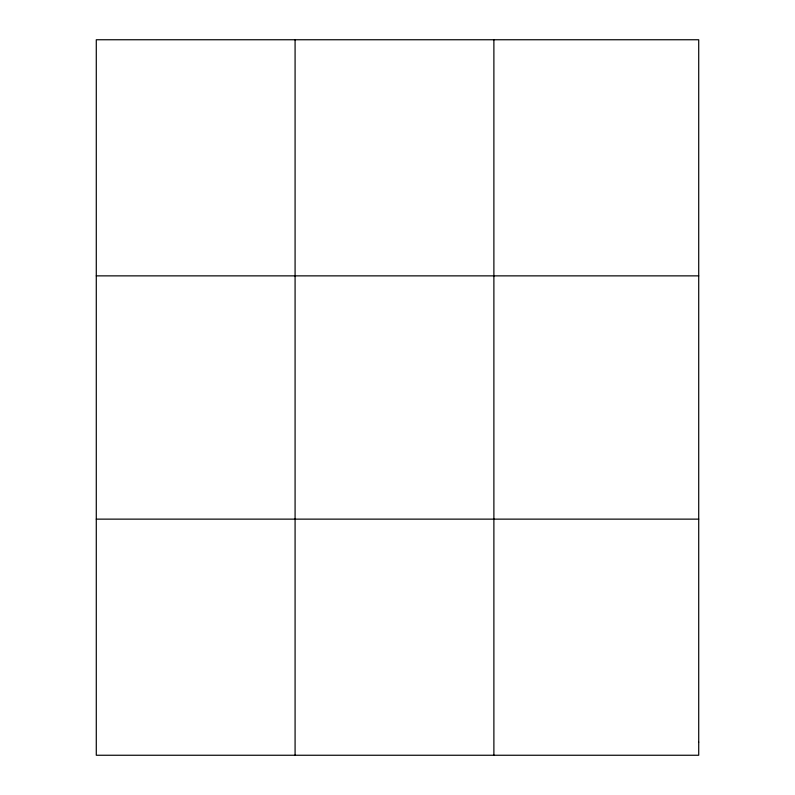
<?xml version="1.0" encoding="UTF-8"?>
<svg xmlns="http://www.w3.org/2000/svg" width="795" height="795" viewBox="0 0 795 795"><rect width="100%" height="100%" fill="white"/><g stroke="black" fill="none" stroke-linecap="round" stroke-linejoin="round"><path stroke-width="1.19" d="M295.084 755.25L295.084 39.75M493.884 755.25L493.884 39.75M96.284 275.865L698.716 275.865M96.284 519.135L698.716 519.135M698.716 742.132L698.716 755.25L96.284 755.25L96.284 39.75L698.716 39.75L698.716 742.132"/></g></svg>
